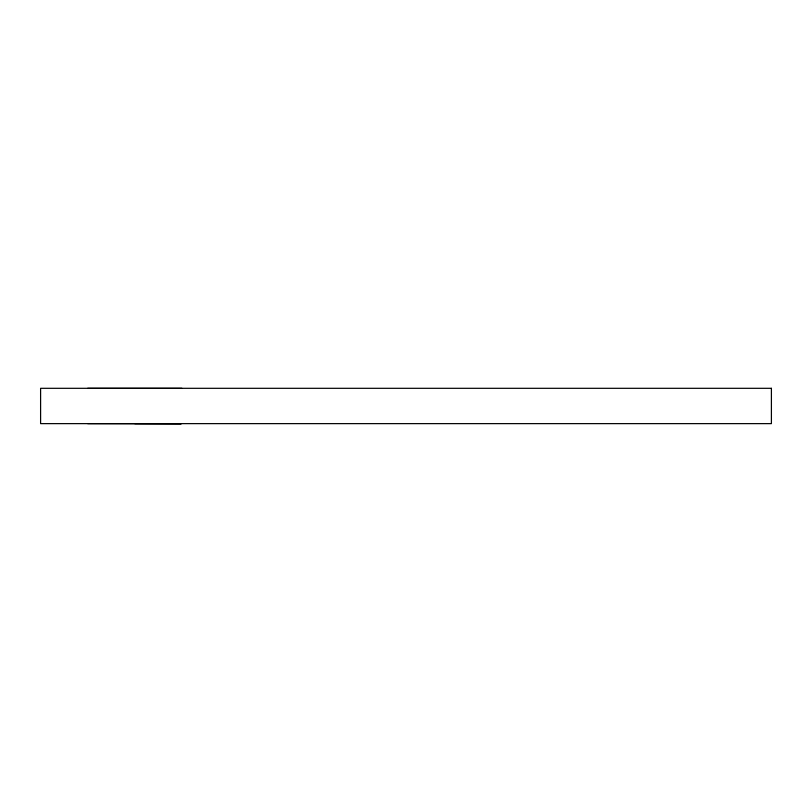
<?xml version="1.0" encoding="UTF-8"?>
<svg xmlns="http://www.w3.org/2000/svg" width="812" height="812" viewBox="0 0 812 812"><rect width="100%" height="100%" fill="white"/><g stroke="black" fill="none" stroke-linecap="round" stroke-linejoin="round"><path stroke-width="1.22" d="M134.782 423.631L181.299 423.732L87.696 423.631M87.696 388.309L181.878 388.309M771.4 388.309L40.6 388.309L40.6 423.631L771.4 423.631L771.4 388.309"/></g></svg>
